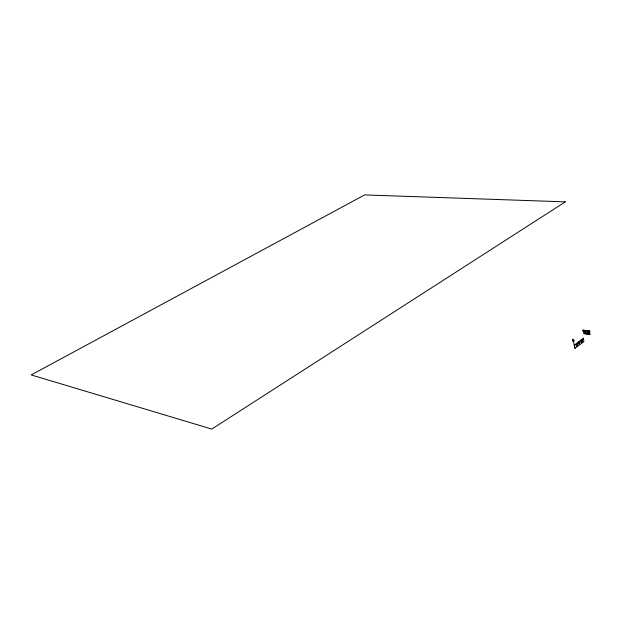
<?xml version="1.0" encoding="UTF-8"?>
<svg xmlns="http://www.w3.org/2000/svg" width="624" height="624" viewBox="0 0 624 624"><rect width="100%" height="100%" fill="white"/><g stroke="black" fill="none" stroke-linecap="round" stroke-linejoin="round"><path stroke-width="0.94" d="M587.348 331.321C586.794 329.503 586.732 332.522 587.371 330.985M583.097 330.938C583.963 331.562 583.3 329.261 582.832 330.525M582.894 330.299L584.017 331.048M572.848 339.729L572.84 339.846A1.435 0.983 50.2 0 0 572.972 340.439L573.893 340.844L573.386 340.774M573.269 340.907L572.653 340.486L573.191 340.954M587.917 330.728C587.746 332.257 587.644 329.839 588.767 330.845L588.448 331.336L588.955 331.718M583.736 331.071C583.908 328.91 585.195 332.537 583.9 330.19M589.181 330.962L589.875 331.843L589.173 331.5M586.771 331.438L586.864 330.79L586.911 331.235M584.727 330.299L584.914 331.032M584.938 330.806L585.335 330.385L585.624 331.328C586.841 331.562 585.148 330.221 586.147 330.962M585.008 330.751L585.094 330.353M587.418 331.266L586.849 331.484M587.824 332.093C589.251 333.684 587.488 331.024 588.541 332.194M587.075 330.626L586.552 331.126M582.839 330.275L583.237 330.08M589.477 333.45C588.713 331.57 588.962 334.675 589.337 332.912M581.716 340.696L582.395 339.69L582.309 340.22C582.559 341.476 582.683 341.032 581.24 342.67C579.922 342.131 580.967 339.69 581.888 341.484M577.153 344.3L577.84 343.294L577.754 343.816C578.003 345.08 578.128 344.627 576.67 346.281C575.344 345.751 576.397 343.286 577.325 345.088M586.81 330.572L586.591 330.977M574.93 348.223L583.846 341.64L583.401 338.021L574.267 345.22M589.594 332.108L587.012 334.144L583.393 331.266M574.517 346.336L574.681 347.108M588.323 331.695L588.206 330.767L588.323 331.695L589.306 331.765M589.103 331.734L589.251 330.907M586.006 330.533L585.437 330.463L585.624 331.328M585.125 330.704L585.25 331.274L585.195 330.65M587.551 330.681L587.792 331.352M588.058 330.814L587.738 331.617L587.332 330.65M588.385 331.016L588.775 331.383M588.767 330.845L587.847 330.782M588.916 330.86L589.29 331.071M583.105 330.431L583.307 330.65M583.565 330.587L583.237 330.697M584.314 331.149L584.875 331.165L584.75 330.587L584.875 331.165M585.437 330.463L586.069 330.478M584.672 331.141L584.485 330.268M573.097 340.79L573.23 340.79A2.613 1.786 50.2 0 1 572.972 339.362L572.465 340.876L574.213 341.133L572.972 339.362L575.016 348.629M585.031 330.4L585.25 331.274M588.416 331.172L588.845 331.328M589.875 331.843L589.243 331.508M584.548 331.648L585.273 331.75M573.238 340.4L573.862 340.837M578.854 341.609L579.095 342.716M579.267 343.489L579.509 344.596M578.893 343.091C579.283 344.588 579.751 341.64 578.893 343.091M587.223 332.717L588.011 333.177L587.27 332.647M588.136 333.544L588.923 334.012L588.136 333.544M565.305 201.856L211.786 429.078L31.2 374.93L364.611 194.922L565.305 201.856M589.563 331.976L583.362 331.133L583.924 333.715L590.117 334.565L589.563 331.976M585.25 331.633L583.908 332.116L584.953 333.551L585.686 333.645L586.154 332.389L585.39 332.288L585.25 331.633"/></g></svg>
